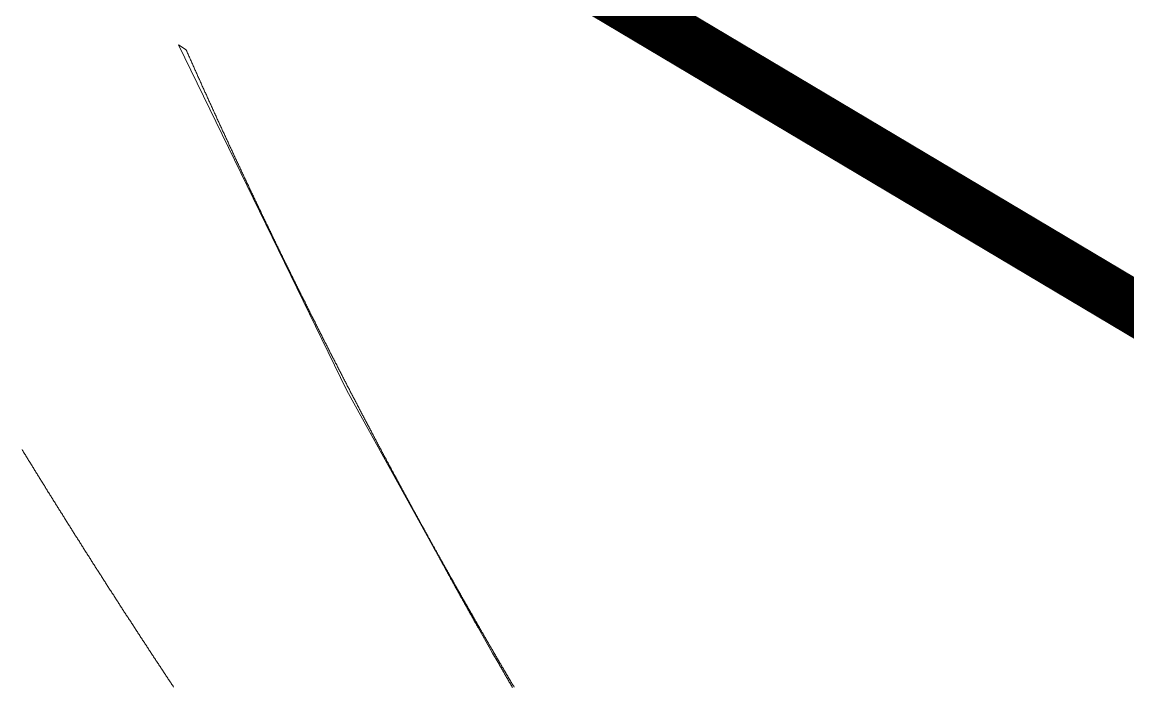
# Model space of a CAD drawing. Extents: x 174934 to 192674, y 648863 to 672607.
# Drawn here: x 180344.6 to 180448.6, y 660908.2 to 660970.7 of the extents above; entities that cross this region are included whole.
import ezdxf

# ---------------------------------------------------------------- set-up
doc = ezdxf.new("R2010")
doc.units = 0
doc.linetypes.add('KB', pattern=[11, 7, -1.5, 1, -1.5])
for name, color, linetype, lineweight in [('lishiput', 1, 'KB', 0), ('pbitul', 14, 'Continuous', 0), ('pgesher', 7, 'Continuous', 0)]:
    doc.layers.add(name, color=color, linetype=linetype, lineweight=lineweight)

msp = doc.modelspace()

# ---------------------------------------------------------------- linework, layer by layer
at = {"layer": 'lishiput', "color": 164, "linetype": 'KB', "lineweight": 0, "ltscale": 5, "const_width": 5, "flags": 128}
msp.add_lwpolyline([(179255.68, 660640.72), (179266.56, 660655.12), (179267.36, 660654.52), (179302.75, 660701.38), (179433.11, 660881.25), (179496.77, 660970.88), (179772.92, 661354), (179884.52, 661510.44), (179928.36, 661574.31), (179958.36, 661572.75), (179979.63, 661572.5), (180008.03, 661570.44), (180063.09, 661560.31), (180095.72, 661550.88), (180124.43, 661540.37), (180136.39, 661554.63), (180142.42, 661568.88), (180141.97, 661561.9), (180144.08, 661528.25), (180148.2, 661525.88), (180157.86, 661525.19), (180156.06, 661513.6), (180168.09, 661494.13), (180173.61, 661477.13), (180161.53, 661447.25), (180156.58, 661418.88), (180155.95, 661407.5), (180159.58, 661388.06), (180172.93, 661365.41), (180192.38, 661360.88), (180215.33, 661366.06), (180255.31, 661379.44), (180268.66, 661380.38), (180285.64, 661371.88), (180297.84, 661358.88), (180302.14, 661340.06), (180295.8, 661324), (180278.89, 661298.88), (180273.67, 661282.56), (180266.53, 661250.44), (180261.42, 661222.31), (180255.67, 661197.94), (180258.72, 661180.13), (180270.48, 661165.75), (180280.84, 661161.31), (180294.03, 661154.25), (180299.3, 661137.56), (180264.8, 661073.94), (180261.17, 661054.19), (180262.03, 661036.38), (180267.17, 661018.06), (180274.28, 661014.31), (180309.44, 661011.13), (180356.63, 661008.25), (180345.19, 660981.06), (180393.38, 660977.02), (180479.23, 660925.95), (180711.14, 660856.15), (180828.06, 660833.69), (180955.1, 660795.49), (181070.25, 660737.85), (181146.69, 660688.42), (181319.83, 660567.1), (181404.02, 660502.31), (181495.25, 660448.75), (181534.99, 660428.35), (181612.56, 660385.66), (181772.2, 660307.03), (181949.99, 660211.64), (182022.81, 660462.81), (181977.69, 660478.19), (182004.27, 660563.18), (182022.16, 660552.38), (182039.72, 660544.63), (182051.58, 660606.88), (182084.7, 660690.38), (182100.58, 660736.44), (182132.25, 660834.81), (182178.48, 660991.71), (182188.19, 660988.88), (182238.97, 660970.56), (182280.06, 660956), (182320.72, 660941.5), (182355.83, 660929.13), (182391.66, 660916.69), (182410.63, 660909.44), (182417.23, 660909.19), (182421.42, 660909.94), (182425.14, 660912), (182428.66, 660916.44), (182445.28, 660965.38), (182448.84, 660976.56), (182450.86, 660982.38), (182475.67, 661059.19), (182484.66, 661085.69), (182499.05, 661131.5), (182507.61, 661155.75), (182516.36, 661183), (182529.25, 661224.56), (182531.77, 661230.94), (182551.52, 661293.75), (182555.75, 661304.44), (182557.27, 661310.25), (182563.49, 661329.74), (182528.25, 661335.69), (182509.42, 661338.98), (182509.6, 661340.45), (182549.94, 661515.57), (182565.86, 661599.5), (182574.32, 661679.56), (182576.4, 661743.16), (182572.17, 661963.56), (182571, 661983.63), (182568.66, 662003.7), (182564.67, 662023.63), (182559.17, 662043.75), (182552.47, 662063), (182536.08, 662100.81), (182500.22, 662172.61), (182476.25, 662212.88), (182438.26, 662269.06), (182409.89, 662307.56), (182384.84, 662337.38), (182350.53, 662375.13), (182301.02, 662424.02), (182278.41, 662444.63), (182236.31, 662478.99), (182256.39, 662515.3), (182283.97, 662569.63), (182297.16, 662593), (182318.37, 662658.79), (182353.96, 662791.93), (182370.55, 662885.62)], dxfattribs=at)
at = {"layer": 'pbitul', "flags": 128}
msp.add_lwpolyline([(180390.91, 660908.13), (180390.86, 660908.22), (180390.81, 660908.3), (180390.76, 660908.39), (180390.7, 660908.48), (180390.65, 660908.56), (180390.6, 660908.65), (180390.55, 660908.73), (180390.5, 660908.82), (180390.45, 660908.91), (180390.4, 660908.99), (180390.35, 660909.08), (180390.3, 660909.16), (180390.25, 660909.25), (180390.2, 660909.34), (180390.15, 660909.42), (180390.1, 660909.51), (180390.05, 660909.6), (180389.99, 660909.68), (180389.94, 660909.77), (180389.89, 660909.85), (180389.84, 660909.94), (180389.79, 660910.03), (180389.74, 660910.11), (180389.69, 660910.2), (180389.64, 660910.29), (180389.59, 660910.37), (180389.54, 660910.46), (180389.49, 660910.54), (180389.44, 660910.63), (180389.39, 660910.72), (180389.34, 660910.8), (180389.29, 660910.89), (180389.24, 660910.98), (180389.19, 660911.06), (180389.14, 660911.15), (180389.09, 660911.24), (180389.04, 660911.32), (180388.99, 660911.41), (180388.94, 660911.5), (180388.89, 660911.58), (180388.83, 660911.67), (180388.78, 660911.75), (180388.73, 660911.84), (180388.68, 660911.93), (180388.63, 660912.01), (180388.58, 660912.1), (180388.53, 660912.19), (180388.48, 660912.27), (180388.43, 660912.36), (180388.38, 660912.45), (180388.33, 660912.53), (180388.28, 660912.62), (180388.23, 660912.71), (180388.18, 660912.79), (180388.13, 660912.88), (180388.08, 660912.97), (180388.03, 660913.05), (180387.98, 660913.14), (180387.93, 660913.23), (180387.88, 660913.31), (180387.83, 660913.4), (180387.78, 660913.49), (180387.73, 660913.57), (180387.68, 660913.66), (180387.63, 660913.75), (180387.58, 660913.83), (180387.53, 660913.92), (180387.48, 660914.01), (180387.43, 660914.09), (180387.38, 660914.18), (180387.33, 660914.27), (180387.28, 660914.35), (180387.23, 660914.44), (180387.18, 660914.53), (180387.13, 660914.61), (180387.09, 660914.7), (180387.04, 660914.79), (180386.99, 660914.87), (180386.94, 660914.96), (180386.89, 660915.05), (180386.84, 660915.13), (180386.79, 660915.22), (180386.74, 660915.31), (180386.69, 660915.39), (180386.64, 660915.48), (180386.59, 660915.57), (180386.54, 660915.65), (180386.49, 660915.74), (180386.44, 660915.83), (180386.39, 660915.91), (180386.34, 660916), (180386.29, 660916.09), (180386.24, 660916.18), (180386.19, 660916.26), (180386.14, 660916.35), (180386.09, 660916.44), (180386.04, 660916.52), (180385.99, 660916.61), (180385.95, 660916.7), (180385.9, 660916.78), (180385.85, 660916.87), (180385.8, 660916.96), (180385.75, 660917.04), (180385.7, 660917.13), (180385.65, 660917.22), (180385.6, 660917.31), (180385.55, 660917.39), (180385.5, 660917.48), (180385.45, 660917.57), (180385.4, 660917.65), (180385.35, 660917.74), (180385.3, 660917.83), (180385.26, 660917.92), (180385.21, 660918), (180385.16, 660918.09), (180385.11, 660918.18), (180385.06, 660918.26), (180385.01, 660918.35), (180384.96, 660918.44), (180384.91, 660918.52), (180384.86, 660918.61), (180384.81, 660918.7), (180384.76, 660918.79), (180384.72, 660918.87), (180384.67, 660918.96), (180384.62, 660919.05), (180384.57, 660919.13), (180384.52, 660919.22), (180384.47, 660919.31), (180384.42, 660919.4), (180384.37, 660919.48), (180384.32, 660919.57), (180384.27, 660919.66), (180384.23, 660919.75), (180384.18, 660919.83), (180384.13, 660919.92), (180384.08, 660920.01), (180384.03, 660920.09), (180383.98, 660920.18), (180383.93, 660920.27), (180383.88, 660920.36), (180383.84, 660920.44), (180383.79, 660920.53), (180383.74, 660920.62), (180383.69, 660920.71), (180383.64, 660920.79), (180383.59, 660920.88), (180383.54, 660920.97), (180383.49, 660921.06), (180383.45, 660921.14), (180383.4, 660921.23), (180383.35, 660921.32), (180383.3, 660921.4), (180383.25, 660921.49), (180383.2, 660921.58), (180383.15, 660921.67), (180383.11, 660921.75), (180383.06, 660921.84), (180383.01, 660921.93), (180382.96, 660922.02), (180382.91, 660922.1), (180382.86, 660922.19), (180382.81, 660922.28), (180382.77, 660922.37), (180382.72, 660922.45), (180382.67, 660922.54), (180382.62, 660922.63), (180382.57, 660922.72), (180382.52, 660922.8), (180382.48, 660922.89), (180382.43, 660922.98), (180382.38, 660923.07), (180382.33, 660923.15), (180382.28, 660923.24), (180382.23, 660923.33), (180382.19, 660923.42), (180382.14, 660923.5), (180382.09, 660923.59), (180382.04, 660923.68), (180381.99, 660923.77), (180381.95, 660923.86), (180381.9, 660923.94), (180381.85, 660924.03), (180381.8, 660924.12), (180381.75, 660924.21), (180381.71, 660924.29), (180381.66, 660924.38), (180381.61, 660924.47), (180381.56, 660924.56), (180381.51, 660924.64), (180381.46, 660924.73), (180381.42, 660924.82), (180381.37, 660924.91), (180381.32, 660925), (180381.27, 660925.08), (180381.22, 660925.17), (180381.18, 660925.26), (180381.13, 660925.35), (180381.08, 660925.43), (180381.03, 660925.52), (180380.99, 660925.61), (180380.94, 660925.7), (180380.89, 660925.79), (180380.84, 660925.87), (180380.79, 660925.96), (180380.75, 660926.05), (180380.7, 660926.14), (180380.65, 660926.22), (180380.6, 660926.31), (180380.56, 660926.4), (180380.51, 660926.49), (180380.46, 660926.58), (180380.41, 660926.66), (180380.36, 660926.75), (180380.32, 660926.84), (180380.27, 660926.93), (180380.22, 660927.02), (180380.17, 660927.1), (180380.13, 660927.19), (180380.08, 660927.28), (180380.03, 660927.37), (180379.98, 660927.46), (180379.94, 660927.54), (180379.89, 660927.63), (180379.84, 660927.72), (180379.79, 660927.81), (180379.75, 660927.9), (180379.7, 660927.98), (180379.65, 660928.07), (180379.6, 660928.16), (180379.56, 660928.25), (180379.51, 660928.34), (180379.46, 660928.42), (180379.41, 660928.51), (180379.37, 660928.6), (180379.32, 660928.69), (180379.27, 660928.78), (180379.23, 660928.86), (180379.18, 660928.95), (180379.13, 660929.04), (180379.08, 660929.13), (180379.04, 660929.22), (180378.99, 660929.3), (180378.94, 660929.39), (180378.89, 660929.48), (180378.85, 660929.57), (180378.8, 660929.66), (180378.75, 660929.75), (180378.71, 660929.83), (180378.66, 660929.92), (180378.61, 660930.01), (180378.56, 660930.1), (180378.52, 660930.19), (180378.47, 660930.27), (180378.42, 660930.36), (180378.38, 660930.45), (180378.33, 660930.54), (180378.28, 660930.63), (180378.24, 660930.72), (180378.19, 660930.8), (180378.14, 660930.89), (180378.09, 660930.98), (180378.05, 660931.07), (180378, 660931.16), (180377.95, 660931.25), (180377.91, 660931.33), (180377.86, 660931.42), (180377.81, 660931.51), (180377.77, 660931.6), (180377.72, 660931.69), (180377.67, 660931.78), (180377.63, 660931.86), (180377.58, 660931.95), (180377.53, 660932.04), (180377.49, 660932.13), (180377.44, 660932.22), (180377.39, 660932.31), (180377.35, 660932.39), (180377.3, 660932.48), (180377.25, 660932.57), (180377.21, 660932.66), (180377.16, 660932.75), (180377.11, 660932.84), (180377.07, 660932.93), (180377.02, 660933.01), (180376.97, 660933.1), (180376.93, 660933.19), (180376.88, 660933.28), (180376.83, 660933.37), (180376.79, 660933.46), (180376.74, 660933.55), (180376.69, 660933.63), (180376.65, 660933.72), (180376.6, 660933.81), (180376.55, 660933.9), (180376.51, 660933.99), (180376.46, 660934.08), (180376.41, 660934.17), (180376.37, 660934.25), (180376.32, 660934.34), (180376.28, 660934.43), (180376.23, 660934.52), (180376.18, 660934.61), (180376.14, 660934.7), (180376.09, 660934.79), (180376.04, 660934.87), (180376, 660934.96), (180375.95, 660935.05), (180375.91, 660935.14), (180375.86, 660935.23), (180375.81, 660935.32), (180375.77, 660935.41), (180375.72, 660935.49), (180375.67, 660935.58), (180375.63, 660935.67), (180375.58, 660935.76), (180375.54, 660935.85), (180375.49, 660935.94), (180375.44, 660936.03), (180375.4, 660936.12), (180375.35, 660936.2), (180375.31, 660936.29), (180375.26, 660936.38), (180375.21, 660936.47), (180375.17, 660936.56), (180375.12, 660936.65), (180375.08, 660936.74), (180375.03, 660936.83), (180374.98, 660936.92), (180374.94, 660937), (180374.89, 660937.09), (180374.85, 660937.18), (180374.8, 660937.27), (180374.75, 660937.36), (180374.71, 660937.45), (180374.66, 660937.54), (180374.62, 660937.63), (180374.57, 660937.72), (180374.53, 660937.8), (180374.48, 660937.89), (180374.43, 660937.98), (180374.39, 660938.07), (180374.34, 660938.16), (180374.3, 660938.25), (180374.25, 660938.34), (180374.21, 660938.43), (180374.16, 660938.52), (180374.11, 660938.6), (180374.07, 660938.69), (180374.02, 660938.78), (180373.98, 660938.87), (180373.93, 660938.96), (180373.89, 660939.05), (180373.84, 660939.14), (180373.8, 660939.23), (180373.75, 660939.32), (180373.7, 660939.41), (180373.66, 660939.49), (180373.61, 660939.58), (180373.57, 660939.67), (180373.52, 660939.76), (180373.48, 660939.85), (180373.43, 660939.94), (180373.39, 660940.03), (180373.34, 660940.12), (180373.3, 660940.21), (180373.25, 660940.3), (180373.21, 660940.39), (180373.16, 660940.48), (180373.11, 660940.56), (180373.07, 660940.65), (180373.02, 660940.74), (180372.98, 660940.83), (180372.93, 660940.92), (180372.89, 660941.01), (180372.84, 660941.1), (180372.8, 660941.19), (180372.75, 660941.28), (180372.71, 660941.37), (180372.66, 660941.46), (180372.62, 660941.55), (180372.57, 660941.63), (180372.53, 660941.72), (180372.48, 660941.81), (180372.44, 660941.9), (180372.39, 660941.99), (180372.35, 660942.08), (180372.3, 660942.17), (180372.26, 660942.26), (180372.21, 660942.35), (180372.17, 660942.44), (180372.12, 660942.53), (180372.08, 660942.62), (180372.03, 660942.71), (180371.99, 660942.8), (180371.94, 660942.89), (180371.9, 660942.97), (180371.85, 660943.06), (180371.81, 660943.15), (180371.76, 660943.24), (180371.72, 660943.33), (180371.67, 660943.42), (180371.63, 660943.51), (180371.58, 660943.6), (180371.54, 660943.69), (180371.49, 660943.78), (180371.45, 660943.87), (180371.4, 660943.96), (180371.36, 660944.05), (180371.32, 660944.14), (180371.27, 660944.23), (180371.23, 660944.32), (180371.18, 660944.41), (180371.14, 660944.49), (180371.09, 660944.58), (180371.05, 660944.67), (180371, 660944.76), (180370.96, 660944.85), (180370.91, 660944.94), (180370.87, 660945.03), (180370.83, 660945.12), (180370.78, 660945.21), (180370.74, 660945.3), (180370.69, 660945.39), (180370.65, 660945.48), (180370.6, 660945.57), (180370.56, 660945.66), (180370.51, 660945.75), (180370.47, 660945.84), (180370.43, 660945.93), (180370.38, 660946.02), (180370.34, 660946.11), (180370.29, 660946.2), (180370.25, 660946.29), (180370.2, 660946.38), (180370.16, 660946.47), (180370.12, 660946.56), (180370.07, 660946.64), (180370.03, 660946.73), (180369.98, 660946.82), (180369.94, 660946.91), (180369.89, 660947), (180369.85, 660947.09), (180369.81, 660947.18), (180369.76, 660947.27), (180369.72, 660947.36), (180369.67, 660947.45), (180369.63, 660947.54), (180369.59, 660947.63), (180369.54, 660947.72), (180369.5, 660947.81), (180369.45, 660947.9), (180369.41, 660947.99), (180369.37, 660948.08), (180369.32, 660948.17), (180369.28, 660948.26), (180369.23, 660948.35), (180369.19, 660948.44), (180369.15, 660948.53), (180369.1, 660948.62), (180369.06, 660948.71), (180369.01, 660948.8), (180368.97, 660948.89), (180368.93, 660948.98), (180368.88, 660949.07), (180368.84, 660949.16), (180368.79, 660949.25), (180368.75, 660949.34), (180368.71, 660949.43), (180368.66, 660949.52), (180368.62, 660949.61), (180368.58, 660949.7), (180368.53, 660949.79), (180368.49, 660949.88), (180368.44, 660949.97), (180368.4, 660950.06), (180368.36, 660950.15), (180368.31, 660950.24), (180368.27, 660950.33), (180368.23, 660950.42), (180368.18, 660950.51), (180368.14, 660950.6), (180368.1, 660950.69), (180368.05, 660950.78), (180368.01, 660950.87), (180367.97, 660950.96), (180367.92, 660951.05), (180367.88, 660951.14), (180367.83, 660951.23), (180367.79, 660951.32), (180367.75, 660951.41), (180367.7, 660951.5), (180367.66, 660951.59), (180367.62, 660951.68), (180367.57, 660951.77), (180367.53, 660951.86), (180367.49, 660951.95), (180367.44, 660952.04), (180367.4, 660952.13), (180367.36, 660952.22), (180367.31, 660952.31), (180367.27, 660952.4), (180367.23, 660952.49), (180367.18, 660952.58), (180367.14, 660952.67), (180367.1, 660952.76), (180367.06, 660952.85), (180367.01, 660952.94), (180366.97, 660953.03), (180366.93, 660953.12), (180366.88, 660953.21), (180366.84, 660953.3), (180366.8, 660953.39), (180366.75, 660953.48), (180366.71, 660953.57), (180366.67, 660953.66), (180366.62, 660953.75), (180366.58, 660953.84), (180366.54, 660953.93), (180366.5, 660954.02), (180366.45, 660954.11), (180366.41, 660954.2), (180366.37, 660954.3), (180366.32, 660954.39), (180366.28, 660954.48), (180366.24, 660954.57), (180366.2, 660954.66), (180366.15, 660954.75), (180366.11, 660954.84), (180366.07, 660954.93), (180366.02, 660955.02), (180365.98, 660955.11), (180365.94, 660955.2), (180365.9, 660955.29), (180365.85, 660955.38), (180365.81, 660955.47), (180365.77, 660955.56), (180365.72, 660955.65), (180365.68, 660955.74), (180365.64, 660955.83), (180365.6, 660955.92), (180365.55, 660956.01), (180365.51, 660956.1), (180365.47, 660956.19), (180365.43, 660956.28), (180365.38, 660956.37), (180365.34, 660956.47), (180365.3, 660956.56), (180365.26, 660956.65), (180365.21, 660956.74), (180365.17, 660956.83), (180365.13, 660956.92), (180365.09, 660957.01), (180365.04, 660957.1), (180365, 660957.19), (180364.96, 660957.28), (180364.92, 660957.37), (180364.87, 660957.46), (180364.83, 660957.55), (180364.79, 660957.64), (180364.75, 660957.73), (180364.7, 660957.82), (180364.66, 660957.91), (180364.62, 660958), (180364.58, 660958.1), (180364.54, 660958.19), (180364.49, 660958.28), (180364.45, 660958.37), (180364.41, 660958.46), (180364.37, 660958.55), (180364.32, 660958.64), (180364.28, 660958.73), (180364.24, 660958.82), (180364.2, 660958.91), (180364.16, 660959), (180364.11, 660959.09), (180364.07, 660959.18), (180364.03, 660959.27), (180363.99, 660959.36), (180363.95, 660959.46), (180363.9, 660959.55), (180363.86, 660959.64), (180363.82, 660959.73), (180363.78, 660959.82), (180363.74, 660959.91), (180363.69, 660960), (180363.65, 660960.09), (180363.61, 660960.18), (180363.57, 660960.27), (180363.53, 660960.36), (180363.48, 660960.45), (180363.44, 660960.54), (180363.4, 660960.64), (180363.36, 660960.73), (180363.32, 660960.82), (180363.27, 660960.91), (180363.23, 660961), (180363.19, 660961.09), (180363.15, 660961.18), (180363.11, 660961.27), (180363.07, 660961.36), (180363.02, 660961.45), (180362.98, 660961.54), (180362.94, 660961.64), (180362.9, 660961.73), (180362.86, 660961.82), (180362.82, 660961.91), (180362.77, 660962), (180362.73, 660962.09), (180362.69, 660962.18), (180362.65, 660962.27), (180362.61, 660962.36), (180362.57, 660962.45), (180362.53, 660962.54), (180362.48, 660962.64), (180362.44, 660962.73), (180362.4, 660962.82), (180362.36, 660962.91), (180362.32, 660963), (180362.28, 660963.09), (180362.24, 660963.18), (180362.19, 660963.27), (180362.15, 660963.36), (180362.11, 660963.45), (180362.07, 660963.55), (180362.03, 660963.64), (180361.99, 660963.73), (180361.95, 660963.82), (180361.9, 660963.91), (180361.86, 660964), (180361.82, 660964.09), (180361.78, 660964.18), (180361.74, 660964.27), (180361.7, 660964.37), (180361.66, 660964.46), (180361.62, 660964.55), (180361.57, 660964.64), (180361.53, 660964.73), (180361.49, 660964.82), (180361.45, 660964.91), (180361.41, 660965), (180361.37, 660965.1), (180361.33, 660965.19), (180361.29, 660965.28), (180361.25, 660965.37), (180361.21, 660965.46), (180361.16, 660965.55), (180361.12, 660965.64), (180361.08, 660965.73), (180361.04, 660965.82), (180361, 660965.92), (180360.96, 660966.01), (180360.92, 660966.1), (180360.88, 660966.19), (180360.84, 660966.28), (180360.8, 660966.37), (180360.76, 660966.46), (180360.71, 660966.55), (180360.67, 660966.65), (180360.63, 660966.74), (180360.59, 660966.83), (180360.55, 660966.92), (180360.51, 660967.01), (180360.47, 660967.1), (180360.43, 660967.19), (180360.39, 660967.29), (180360.35, 660967.38), (180360.31, 660967.47), (180360.27, 660967.56), (180360.23, 660967.65), (180360.19, 660967.74), (180360.14, 660967.83), (180360.1, 660967.92), (180360.06, 660968.02), (180360.04, 660968.07), (180359.34, 660968.52), (180375.15, 660936.03), (180383.39, 660921.17), (180383.44, 660921.08), (180383.49, 660920.99), (180383.54, 660920.91), (180383.59, 660920.82), (180383.63, 660920.73), (180383.68, 660920.64), (180383.73, 660920.55), (180383.78, 660920.47), (180383.83, 660920.38), (180383.87, 660920.29), (180383.92, 660920.2), (180383.97, 660920.12), (180384.02, 660920.03), (180384.06, 660919.94), (180384.11, 660919.85), (180384.16, 660919.76), (180384.21, 660919.68), (180384.26, 660919.59), (180384.31, 660919.5), (180384.35, 660919.41), (180384.4, 660919.33), (180384.45, 660919.24), (180384.5, 660919.15), (180384.55, 660919.06), (180384.59, 660918.98), (180384.64, 660918.89), (180384.69, 660918.8), (180384.74, 660918.71), (180384.79, 660918.63), (180384.84, 660918.54), (180384.88, 660918.45), (180384.93, 660918.36), (180384.98, 660918.27), (180385.03, 660918.19), (180385.08, 660918.1), (180385.13, 660918.01), (180385.17, 660917.92), (180385.22, 660917.84), (180385.27, 660917.75), (180385.32, 660917.66), (180385.37, 660917.57), (180385.42, 660917.49), (180385.46, 660917.4), (180385.51, 660917.31), (180385.56, 660917.22), (180385.61, 660917.14), (180385.66, 660917.05), (180385.71, 660916.96), (180385.76, 660916.88), (180385.8, 660916.79), (180385.85, 660916.7), (180385.9, 660916.61), (180385.95, 660916.53), (180386, 660916.44), (180386.05, 660916.35), (180386.1, 660916.26), (180386.15, 660916.18), (180386.19, 660916.09), (180386.24, 660916), (180386.29, 660915.91), (180386.34, 660915.83), (180386.39, 660915.74), (180386.44, 660915.65), (180386.49, 660915.57), (180386.54, 660915.48), (180386.58, 660915.39), (180386.63, 660915.3), (180386.68, 660915.22), (180386.73, 660915.13), (180386.78, 660915.04), (180386.83, 660914.96), (180386.88, 660914.87), (180386.93, 660914.78), (180386.98, 660914.69), (180387.03, 660914.61), (180387.07, 660914.52), (180387.12, 660914.43), (180387.17, 660914.34), (180387.22, 660914.26), (180387.27, 660914.17), (180387.32, 660914.08), (180387.37, 660914), (180387.42, 660913.91), (180387.47, 660913.82), (180387.51, 660913.74), (180388.86, 660911.32), (180389.4, 660910.44), (180389.45, 660910.35), (180389.5, 660910.27), (180389.55, 660910.18), (180389.6, 660910.09), (180389.65, 660910.01), (180389.7, 660909.92), (180389.75, 660909.83), (180389.8, 660909.75), (180389.85, 660909.66), (180389.9, 660909.57), (180389.95, 660909.49), (180390, 660909.4), (180390.05, 660909.31), (180390.1, 660909.23), (180390.15, 660909.14), (180390.2, 660909.05), (180390.25, 660908.97), (180390.3, 660908.88), (180390.35, 660908.79), (180390.4, 660908.71), (180390.45, 660908.62), (180390.5, 660908.53), (180390.55, 660908.45), (180390.6, 660908.36), (180390.65, 660908.28), (180390.7, 660908.19), (180390.75, 660908.1)], dxfattribs=at)
at = {"layer": 'pgesher', "flags": 128}
msp.add_lwpolyline([(180358.87, 660908.15), (180358.82, 660908.23), (180358.76, 660908.32), (180358.71, 660908.4), (180358.65, 660908.48), (180358.6, 660908.57), (180358.54, 660908.65), (180358.48, 660908.73), (180358.43, 660908.82), (180358.37, 660908.9), (180358.32, 660908.98), (180358.26, 660909.07), (180358.21, 660909.15), (180358.15, 660909.23), (180358.1, 660909.32), (180358.04, 660909.4), (180357.99, 660909.48), (180357.93, 660909.57), (180357.88, 660909.65), (180357.82, 660909.73), (180357.77, 660909.82), (180357.71, 660909.9), (180357.66, 660909.98), (180357.6, 660910.07), (180357.55, 660910.15), (180357.49, 660910.23), (180357.44, 660910.32), (180357.38, 660910.4), (180357.33, 660910.48), (180357.27, 660910.57), (180357.21, 660910.65), (180357.16, 660910.73), (180357.1, 660910.82), (180357.05, 660910.9), (180356.99, 660910.99), (180356.94, 660911.07), (180356.88, 660911.15), (180356.83, 660911.24), (180356.77, 660911.32), (180356.72, 660911.4), (180356.66, 660911.49), (180356.61, 660911.57), (180356.55, 660911.65), (180356.5, 660911.74), (180356.45, 660911.82), (180356.39, 660911.9), (180356.34, 660911.99), (180356.28, 660912.07), (180356.23, 660912.15), (180356.17, 660912.24), (180356.12, 660912.32), (180356.06, 660912.41), (180356.01, 660912.49), (180355.95, 660912.57), (180355.9, 660912.66), (180355.84, 660912.74), (180355.79, 660912.82), (180355.73, 660912.91), (180355.68, 660912.99), (180355.62, 660913.08), (180355.57, 660913.16), (180355.51, 660913.24), (180355.46, 660913.33), (180355.4, 660913.41), (180355.35, 660913.49), (180355.29, 660913.58), (180355.24, 660913.66), (180355.19, 660913.74), (180355.13, 660913.83), (180355.08, 660913.91), (180355.02, 660914), (180354.97, 660914.08), (180354.91, 660914.16), (180354.86, 660914.25), (180354.8, 660914.33), (180354.75, 660914.42), (180354.69, 660914.5), (180354.64, 660914.58), (180354.59, 660914.67), (180354.53, 660914.75), (180354.48, 660914.83), (180354.42, 660914.92), (180354.37, 660915), (180354.31, 660915.09), (180354.26, 660915.17), (180354.2, 660915.25), (180354.15, 660915.34), (180354.1, 660915.42), (180354.04, 660915.51), (180353.99, 660915.59), (180353.93, 660915.67), (180353.88, 660915.76), (180353.82, 660915.84), (180353.77, 660915.93), (180353.71, 660916.01), (180353.66, 660916.09), (180353.61, 660916.18), (180353.55, 660916.26), (180353.5, 660916.35), (180353.44, 660916.43), (180353.39, 660916.51), (180353.34, 660916.6), (180353.28, 660916.68), (180353.23, 660916.77), (180353.17, 660916.85), (180353.12, 660916.93), (180353.06, 660917.02), (180353.01, 660917.1), (180352.96, 660917.19), (180352.9, 660917.27), (180352.85, 660917.35), (180352.79, 660917.44), (180352.74, 660917.52), (180352.69, 660917.61), (180352.63, 660917.69), (180352.58, 660917.77), (180352.52, 660917.86), (180352.47, 660917.94), (180352.42, 660918.03), (180352.36, 660918.11), (180352.31, 660918.2), (180352.25, 660918.28), (180352.2, 660918.36), (180352.15, 660918.45), (180352.09, 660918.53), (180352.04, 660918.62), (180351.98, 660918.7), (180351.93, 660918.78), (180351.88, 660918.87), (180351.82, 660918.95), (180351.77, 660919.04), (180351.71, 660919.12), (180351.66, 660919.21), (180351.61, 660919.29), (180351.55, 660919.37), (180351.5, 660919.46), (180351.45, 660919.54), (180351.39, 660919.63), (180351.34, 660919.71), (180351.28, 660919.8), (180351.23, 660919.88), (180351.18, 660919.96), (180351.12, 660920.05), (180351.07, 660920.13), (180351.02, 660920.22), (180350.96, 660920.3), (180350.91, 660920.39), (180350.85, 660920.47), (180350.8, 660920.56), (180350.75, 660920.64), (180350.69, 660920.72), (180350.64, 660920.81), (180350.59, 660920.89), (180350.53, 660920.98), (180350.48, 660921.06), (180350.43, 660921.15), (180350.37, 660921.23), (180350.32, 660921.32), (180350.26, 660921.4), (180350.21, 660921.48), (180350.16, 660921.57), (180350.1, 660921.65), (180350.05, 660921.74), (180350, 660921.82), (180349.94, 660921.91), (180349.89, 660921.99), (180349.84, 660922.08), (180349.78, 660922.16), (180349.73, 660922.24), (180349.68, 660922.33), (180349.62, 660922.41), (180349.57, 660922.5), (180349.52, 660922.58), (180349.46, 660922.67), (180349.41, 660922.75), (180349.36, 660922.84), (180349.3, 660922.92), (180349.25, 660923.01), (180349.2, 660923.09), (180349.14, 660923.18), (180349.09, 660923.26), (180349.04, 660923.34), (180348.98, 660923.43), (180348.93, 660923.51), (180348.88, 660923.6), (180348.82, 660923.68), (180348.77, 660923.77), (180348.72, 660923.85), (180348.66, 660923.94), (180348.61, 660924.02), (180348.56, 660924.11), (180348.5, 660924.19), (180348.45, 660924.28), (180348.4, 660924.36), (180348.35, 660924.45), (180348.29, 660924.53), (180348.24, 660924.61), (180348.19, 660924.7), (180348.13, 660924.78), (180348.08, 660924.87), (180348.03, 660924.95), (180347.97, 660925.04), (180347.92, 660925.12), (180347.87, 660925.21), (180347.82, 660925.29), (180347.76, 660925.38), (180347.71, 660925.46), (180347.66, 660925.55), (180347.6, 660925.63), (180347.55, 660925.72), (180347.5, 660925.8), (180347.44, 660925.89), (180347.39, 660925.97), (180347.34, 660926.06), (180347.29, 660926.14), (180347.23, 660926.23), (180347.18, 660926.31), (180347.13, 660926.4), (180347.07, 660926.48), (180347.02, 660926.57), (180346.97, 660926.65), (180346.92, 660926.74), (180346.86, 660926.82), (180346.81, 660926.91), (180346.76, 660926.99), (180346.71, 660927.08), (180346.65, 660927.16), (180346.6, 660927.25), (180346.55, 660927.33), (180346.49, 660927.42), (180346.44, 660927.5), (180346.39, 660927.59), (180346.34, 660927.67), (180346.28, 660927.76), (180346.23, 660927.84), (180346.18, 660927.93), (180346.13, 660928.01), (180346.07, 660928.1), (180346.02, 660928.18), (180345.97, 660928.27), (180345.92, 660928.35), (180345.86, 660928.44), (180345.81, 660928.52), (180345.76, 660928.61), (180345.71, 660928.69), (180345.65, 660928.78), (180345.6, 660928.86), (180345.55, 660928.95), (180345.5, 660929.03), (180345.44, 660929.12), (180345.39, 660929.2), (180345.34, 660929.29), (180345.29, 660929.37), (180345.23, 660929.46), (180345.18, 660929.54), (180345.13, 660929.63), (180345.08, 660929.71), (180345.02, 660929.8), (180344.97, 660929.88), (180344.92, 660929.97), (180344.87, 660930.05), (180344.82, 660930.14), (180344.76, 660930.23), (180344.71, 660930.31), (180344.66, 660930.4), (180344.61, 660930.48)], dxfattribs=at)

doc.saveas('drawing.dxf')
